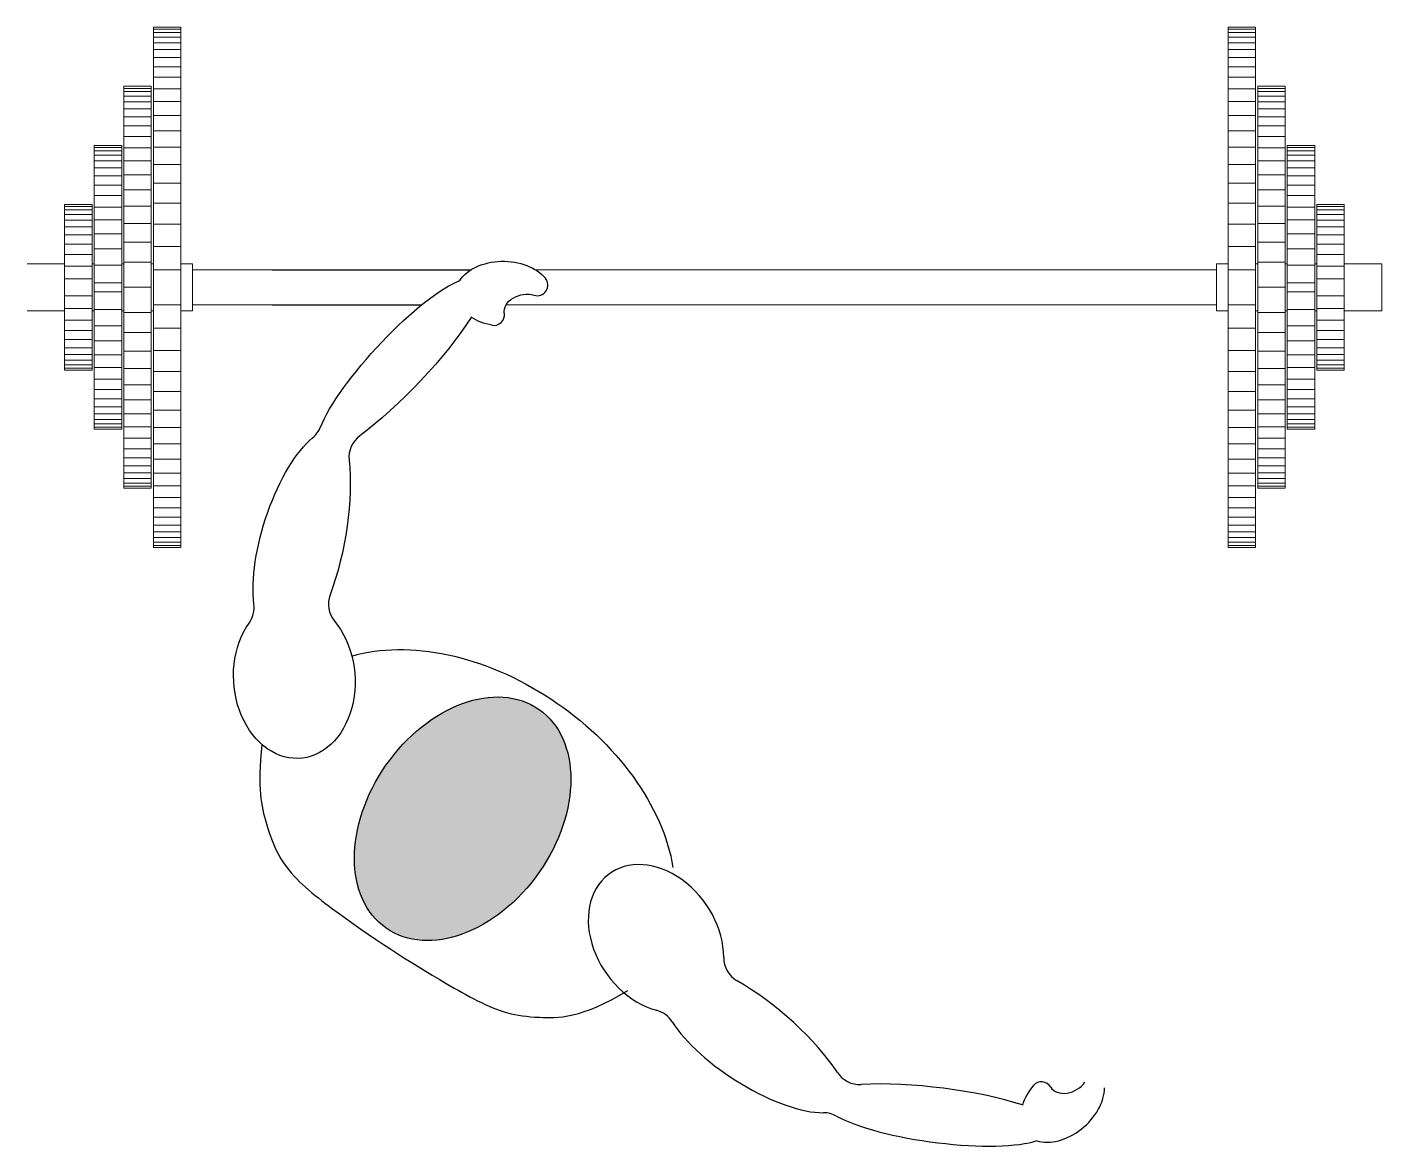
# Model space of a CAD drawing. Header units: metres. Extents: x -525 to 413, y -37 to 272.
# Drawn here: x 41.659 to 42.805, y 50.521 to 51.469 of the extents above; entities that cross this region are included whole.
import ezdxf

# ---------------------------------------------------------------- set-up
doc = ezdxf.new("R2010")
doc.units = ezdxf.units.M
doc.header["$MEASUREMENT"] = 0
doc.layers.get('0').update_dxf_attribs({"color": 254})
doc.layers.add('muebles', color=254, linetype='Continuous', lineweight=5)
doc.layers.add('NOFIJO', color=254, linetype='Continuous')

msp = doc.modelspace()

# ---------------------------------------------------------------- hatches: boundary and pattern name
at = {"linetype": 'Continuous'}
h = msp.add_hatch(color=9, dxfattribs=at)
edge = h.paths.add_edge_path()
edge.add_ellipse((42.0275, 50.7995), major_axis=(-0.0646, -0.0925), ratio=0.700346, start_angle=0, end_angle=360)

# ---------------------------------------------------------------- linework, layer by layer
at = {"color": 9, "linetype": 'Continuous'}
for centre, radius, start, end in [((42.0906, 51.2508), 0.009, 252.436, 39.3293), ((42.0539, 51.2256), 0.009, 259.595, 8.9782), ((41.8865, 51.139), 0.0225, 309.0861, 338.5195), ((41.9539, 51.1052), 0.0225, 126.4726, 186.2284), ((41.9365, 50.981), 0.0225, 159.4373, 219.6724), ((41.8287, 50.9781), 0.0225, 324.4714, 7.2017), ((42.2708, 50.6821), 0.0225, 179.8368, 240.0718), ((42.1857, 50.6158), 0.0225, 32.3074, 75.0377), ((42.3632, 50.5973), 0.0225, 213.2807, 273.0365), ((42.517, 50.5681), 0.009, 30.5309, 139.9141), ((42.3327, 50.5284), 0.0225, 60.9896, 90.423)]:
    msp.add_arc(centre, radius, start, end, dxfattribs=at)
at = {"color": 9, "linetype": 'Continuous', "extrusion": (0, 0, -1)}
for centre, major_axis, ratio, start_param, end_param in [((42.0623, 51.2434), (0.0404, -0.0008), 0.68048, 3.533026, 5.756961), ((41.9726, 51.1838), (0.066, 0.071), 0.233809, 3.678872, 5.840224), ((42.0795, 51.2303), (-0.0166, -0.004), 0.730846, 6.340712, 8.543006), ((41.9726, 51.1838), (0.0737, 0.0772), 0.221383, 0.835905, 2.236055), ((42.0623, 51.2434), (0.0404, -0.0008), 0.68048, 8.088901, 8.590018), ((41.8929, 51.0415), (0.0276, 0.0863), 0.376057, 3.821727, 5.76129), ((41.8929, 51.0415), (0.0185, 0.1014), 0.3457, 0.860123, 2.051551), ((41.8852, 50.9179), (-0.0049, 0.0673), 0.760418, 0.817247, 5.541544), ((42.0364, 50.7932), (-0.1545, 0.108), 0.668353, 6.772108, 8.852252)]:
    msp.add_ellipse(centre, major_axis=major_axis, ratio=ratio, start_param=start_param, end_param=end_param, dxfattribs=at)
at = {"color": 9, "linetype": 'Continuous'}
msp.add_ellipse((42.0275, 50.7995), major_axis=(-0.0646, -0.0925), ratio=0.700346, dxfattribs=at)
for centre, major_axis, ratio, start_param, end_param in [((42.191, 50.6982), (0.039, -0.0551), 0.760418, 0.817247, 5.541544), ((42.2756, 50.6077), (0.0788, -0.0665), 0.3457, 0.860123, 2.051551), ((42.2756, 50.6077), (0.0762, -0.049), 0.376057, 3.821727, 5.76129), ((42.4277, 50.5486), (0.106, -0.0127), 0.221383, 0.835905, 2.236055), ((42.5397, 50.5808), (-0.0153, -0.0075), 0.730846, 6.340712, 8.543006), ((42.5347, 50.5597), (0.0307, 0.0264), 0.68048, 8.088901, 8.590018), ((42.5347, 50.5597), (0.0307, 0.0264), 0.68048, 3.533026, 5.756961), ((42.4277, 50.5486), (0.0961, -0.0128), 0.233809, 3.678872, 5.840224)]:
    msp.add_ellipse(centre, major_axis=major_axis, ratio=ratio, start_param=start_param, end_param=end_param, dxfattribs=at)
msp.add_open_spline([(41.8576, 50.8625), (41.8542, 50.8243), (41.8589, 50.8013), (41.8746, 50.7566), (41.936, 50.708), (41.9996, 50.6677), (42.0582, 50.6349), (42.0929, 50.631), (42.1281, 50.6305), (42.1671, 50.6542)], degree=3, knots=[0.0184162, 0.0184162, 0.0184162, 0.0184162, 0.0807454, 0.1249742, 0.1827895, 0.3115822, 0.3833877, 0.4196443, 0.4709363, 0.4709363, 0.4709363, 0.4709363], dxfattribs=at)
at = {"layer": 'muebles', "color": 9}
for p, q in [((41.766, 51.4689), (41.7893, 51.4689)), ((41.766, 51.4189), (41.766, 51.4689)), ((41.766, 51.4189), (41.766, 51.4689)), ((41.766, 51.4689), (41.7893, 51.4689)), ((41.7893, 51.3689), (41.7893, 51.4689)), ((41.7893, 51.3689), (41.7893, 51.4689)), ((42.698, 51.4689), (42.6748, 51.4689)), ((42.6748, 51.3689), (42.6748, 51.4689)), ((42.698, 51.4189), (42.698, 51.4689)), ((41.766, 51.4671), (41.7893, 51.4671)), ((41.766, 51.4671), (41.7893, 51.4671)), ((41.766, 51.4643), (41.7893, 51.4643)), ((41.766, 51.4643), (41.7893, 51.4643)), ((41.766, 51.4605), (41.7893, 51.4605)), ((41.766, 51.4605), (41.7893, 51.4605)), ((42.698, 51.4671), (42.6748, 51.4671)), ((42.698, 51.4643), (42.6748, 51.4643)), ((42.698, 51.4605), (42.6748, 51.4605)), ((41.766, 51.4557), (41.7893, 51.4557)), ((41.766, 51.4557), (41.7893, 51.4557)), ((41.766, 51.4499), (41.7893, 51.4499)), ((41.766, 51.4499), (41.7893, 51.4499)), ((42.698, 51.4557), (42.6748, 51.4557)), ((42.698, 51.4499), (42.6748, 51.4499)), ((41.766, 51.4431), (41.7893, 51.4431)), ((41.766, 51.4431), (41.7893, 51.4431)), ((41.766, 51.4353), (41.7893, 51.4353)), ((41.766, 51.4353), (41.7893, 51.4353)), ((42.698, 51.4431), (42.6748, 51.4431)), ((42.698, 51.4353), (42.6748, 51.4353)), ((41.766, 51.4265), (41.7893, 51.4265)), ((41.766, 51.4265), (41.7893, 51.4265)), ((42.698, 51.4265), (42.6748, 51.4265)), ((41.741, 51.3689), (41.741, 51.4189)), ((41.741, 51.4189), (41.7643, 51.4189)), ((41.741, 51.3689), (41.741, 51.4189)), ((41.741, 51.4189), (41.7643, 51.4189)), ((41.741, 51.4171), (41.7643, 51.4171)), ((41.741, 51.4171), (41.7643, 51.4171)), ((41.741, 51.4143), (41.7643, 51.4143)), ((41.741, 51.4143), (41.7643, 51.4143)), ((41.7643, 51.3689), (41.7643, 51.4189)), ((41.7643, 51.3689), (41.7643, 51.4189)), ((41.766, 51.3689), (41.766, 51.4189)), ((41.766, 51.3689), (41.766, 51.4189)), ((41.766, 51.4167), (41.7893, 51.4167)), ((41.766, 51.4167), (41.7893, 51.4167)), ((42.698, 51.4167), (42.6748, 51.4167)), ((42.698, 51.3689), (42.698, 51.4189)), ((42.723, 51.4189), (42.6998, 51.4189)), ((42.6998, 51.3689), (42.6998, 51.4189)), ((42.723, 51.4171), (42.6998, 51.4171)), ((42.723, 51.4143), (42.6998, 51.4143)), ((42.723, 51.3689), (42.723, 51.4189)), ((41.741, 51.4105), (41.7643, 51.4105)), ((41.741, 51.4105), (41.7643, 51.4105)), ((41.741, 51.4057), (41.7643, 51.4057)), ((41.741, 51.4057), (41.7643, 51.4057)), ((41.766, 51.4059), (41.7893, 51.4059)), ((41.766, 51.4059), (41.7893, 51.4059)), ((42.698, 51.4059), (42.6748, 51.4059)), ((42.723, 51.4105), (42.6998, 51.4105)), ((42.723, 51.4057), (42.6998, 51.4057)), ((41.741, 51.3999), (41.7643, 51.3999)), ((41.741, 51.3999), (41.7643, 51.3999)), ((41.741, 51.3931), (41.7643, 51.3931)), ((41.741, 51.3931), (41.7643, 51.3931)), ((41.766, 51.3941), (41.7893, 51.3941)), ((41.766, 51.3941), (41.7893, 51.3941)), ((42.698, 51.3941), (42.6748, 51.3941)), ((42.723, 51.3999), (42.6998, 51.3999)), ((42.723, 51.3931), (42.6998, 51.3931)), ((41.741, 51.3853), (41.7643, 51.3853)), ((41.741, 51.3853), (41.7643, 51.3853)), ((41.766, 51.3813), (41.7893, 51.3813)), ((41.766, 51.3813), (41.7893, 51.3813)), ((42.698, 51.3813), (42.6748, 51.3813)), ((42.723, 51.3853), (42.6998, 51.3853)), ((41.716, 51.2489), (41.716, 51.3689)), ((41.716, 51.2489), (41.716, 51.3689)), ((41.716, 51.3689), (41.7393, 51.3689)), ((41.716, 51.3689), (41.7393, 51.3689)), ((41.716, 51.3671), (41.7393, 51.3671)), ((41.716, 51.3671), (41.7393, 51.3671)), ((41.7393, 51.2489), (41.7393, 51.3689)), ((41.7393, 51.2489), (41.7393, 51.3689)), ((41.741, 51.3765), (41.7643, 51.3765)), ((41.741, 51.3765), (41.7643, 51.3765)), ((41.741, 51.2489), (41.741, 51.3689)), ((41.741, 51.2489), (41.741, 51.3689)), ((41.741, 51.3667), (41.7643, 51.3667)), ((41.741, 51.3667), (41.7643, 51.3667)), ((41.7643, 51.2489), (41.7643, 51.3689)), ((41.7643, 51.2489), (41.7643, 51.3689)), ((41.766, 51.2489), (41.766, 51.3689)), ((41.766, 51.2489), (41.766, 51.3689)), ((41.766, 51.3675), (41.7893, 51.3675)), ((41.766, 51.3675), (41.7893, 51.3675)), ((41.7893, 51.2489), (41.7893, 51.3689)), ((41.7893, 51.2489), (41.7893, 51.3689)), ((42.6748, 51.2489), (42.6748, 51.3689)), ((42.698, 51.3675), (42.6748, 51.3675)), ((42.698, 51.2489), (42.698, 51.3689)), ((42.723, 51.3765), (42.6998, 51.3765)), ((42.6998, 51.2489), (42.6998, 51.3689)), ((42.723, 51.3667), (42.6998, 51.3667)), ((42.723, 51.2489), (42.723, 51.3689)), ((42.7248, 51.2489), (42.7248, 51.3689)), ((42.748, 51.3689), (42.7248, 51.3689)), ((42.748, 51.3671), (42.7248, 51.3671)), ((42.748, 51.2489), (42.748, 51.3689)), ((41.716, 51.3643), (41.7393, 51.3643)), ((41.716, 51.3643), (41.7393, 51.3643)), ((41.716, 51.3605), (41.7393, 51.3605)), ((41.716, 51.3605), (41.7393, 51.3605)), ((41.716, 51.3557), (41.7393, 51.3557)), ((41.716, 51.3557), (41.7393, 51.3557)), ((41.741, 51.3559), (41.7643, 51.3559)), ((41.741, 51.3559), (41.7643, 51.3559)), ((42.723, 51.3559), (42.6998, 51.3559)), ((42.748, 51.3643), (42.7248, 51.3643)), ((42.748, 51.3605), (42.7248, 51.3605)), ((42.748, 51.3557), (42.7248, 51.3557)), ((41.716, 51.3499), (41.7393, 51.3499)), ((41.716, 51.3499), (41.7393, 51.3499)), ((41.716, 51.3431), (41.7393, 51.3431)), ((41.716, 51.3431), (41.7393, 51.3431)), ((41.741, 51.3441), (41.7643, 51.3441)), ((41.741, 51.3441), (41.7643, 51.3441)), ((41.766, 51.3527), (41.7893, 51.3527)), ((41.766, 51.3527), (41.7893, 51.3527)), ((42.698, 51.3527), (42.6748, 51.3527)), ((42.723, 51.3441), (42.6998, 51.3441)), ((42.748, 51.3499), (42.7248, 51.3499)), ((42.748, 51.3431), (42.7248, 51.3431)), ((41.716, 51.3353), (41.7393, 51.3353)), ((41.716, 51.3353), (41.7393, 51.3353)), ((41.741, 51.3313), (41.7643, 51.3313)), ((41.741, 51.3313), (41.7643, 51.3313)), ((41.766, 51.3369), (41.7893, 51.3369)), ((41.766, 51.3369), (41.7893, 51.3369)), ((42.698, 51.3369), (42.6748, 51.3369)), ((42.723, 51.3313), (42.6998, 51.3313)), ((42.748, 51.3353), (42.7248, 51.3353)), ((41.716, 51.3265), (41.7393, 51.3265)), ((41.716, 51.3265), (41.7393, 51.3265)), ((41.766, 51.3201), (41.7893, 51.3201)), ((41.766, 51.3201), (41.7893, 51.3201)), ((42.698, 51.3201), (42.6748, 51.3201)), ((42.748, 51.3265), (42.7248, 51.3265)), ((41.691, 51.3189), (41.691, 51.2389)), ((41.691, 51.3189), (41.7143, 51.3189)), ((41.691, 51.3189), (41.691, 51.2389)), ((41.691, 51.3189), (41.7143, 51.3189)), ((41.691, 51.3171), (41.7143, 51.3171)), ((41.691, 51.3171), (41.7143, 51.3171)), ((41.691, 51.3143), (41.7143, 51.3143)), ((41.691, 51.3143), (41.7143, 51.3143)), ((41.691, 51.3105), (41.7143, 51.3105)), ((41.7143, 51.2489), (41.7143, 51.3189)), ((41.7143, 51.2489), (41.7143, 51.3189)), ((41.716, 51.3167), (41.7393, 51.3167)), ((41.716, 51.3167), (41.7393, 51.3167)), ((41.741, 51.3175), (41.7643, 51.3175)), ((41.741, 51.3175), (41.7643, 51.3175)), ((42.723, 51.3175), (42.6998, 51.3175)), ((42.748, 51.3167), (42.7248, 51.3167)), ((42.773, 51.3189), (42.7498, 51.3189)), ((42.7498, 51.2489), (42.7498, 51.3189)), ((42.773, 51.3171), (42.7498, 51.3171)), ((42.773, 51.3143), (42.7498, 51.3143)), ((42.773, 51.3105), (42.7498, 51.3105)), ((42.773, 51.3189), (42.773, 51.2389)), ((41.691, 51.3057), (41.7143, 51.3057)), ((41.691, 51.2999), (41.7143, 51.2999)), ((41.716, 51.3059), (41.7393, 51.3059)), ((41.741, 51.3027), (41.7643, 51.3027)), ((41.766, 51.3023), (41.7893, 51.3023)), ((42.698, 51.3023), (42.6748, 51.3023)), ((42.723, 51.3027), (42.6998, 51.3027)), ((42.748, 51.3059), (42.7248, 51.3059)), ((42.773, 51.3057), (42.7498, 51.3057)), ((42.773, 51.2999), (42.7498, 51.2999)), ((41.691, 51.2931), (41.7143, 51.2931)), ((41.716, 51.2941), (41.7393, 51.2941)), ((41.741, 51.2869), (41.7643, 51.2869)), ((42.723, 51.2869), (42.6998, 51.2869)), ((42.748, 51.2941), (42.7248, 51.2941)), ((42.773, 51.2931), (42.7498, 51.2931)), ((41.691, 51.2853), (41.7143, 51.2853)), ((41.691, 51.2765), (41.7143, 51.2765)), ((41.716, 51.2813), (41.7393, 51.2813)), ((41.766, 51.2835), (41.7893, 51.2835)), ((42.698, 51.2835), (42.6748, 51.2835)), ((42.748, 51.2813), (42.7248, 51.2813)), ((42.773, 51.2853), (42.7498, 51.2853)), ((42.773, 51.2765), (42.7498, 51.2765)), ((41.6593, 51.2687), (41.691, 51.2687)), ((41.6593, 51.2687), (41.691, 51.2687)), ((41.691, 51.2667), (41.7143, 51.2667)), ((41.691, 51.2667), (41.7143, 51.2667)), ((41.7143, 51.2687), (41.716, 51.2687)), ((41.7143, 51.2687), (41.716, 51.2687)), ((41.716, 51.2675), (41.7393, 51.2675)), ((41.716, 51.2675), (41.7393, 51.2675)), ((41.7393, 51.2687), (41.741, 51.2687)), ((41.7393, 51.2687), (41.741, 51.2687)), ((41.741, 51.2701), (41.7643, 51.2701)), ((41.741, 51.2701), (41.7643, 51.2701)), ((41.7643, 51.2687), (41.766, 51.2687)), ((41.7643, 51.2687), (41.766, 51.2687)), ((41.766, 51.2637), (41.7893, 51.2637)), ((41.766, 51.2637), (41.7893, 51.2637)), ((41.7991, 51.2687), (41.7893, 51.2687)), ((41.7991, 51.2687), (41.7893, 51.2687)), ((41.7991, 51.2489), (41.7991, 51.2687)), ((41.7991, 51.2489), (41.7991, 51.2687)), ((41.7991, 51.2637), (42.0346, 51.2637)), ((42.0346, 51.2637), (41.7991, 51.2637)), ((42.0346, 51.2637), (41.7991, 51.2637)), ((42.665, 51.2637), (42.089, 51.2637)), ((42.5976, 51.2637), (42.089, 51.2637)), ((42.089, 51.2637), (42.665, 51.2637)), ((42.089, 51.2637), (42.665, 51.2637)), ((42.665, 51.2687), (42.6748, 51.2687)), ((42.665, 51.2489), (42.665, 51.2687)), ((42.698, 51.2637), (42.6748, 51.2637)), ((42.6998, 51.2687), (42.698, 51.2687)), ((42.723, 51.2701), (42.6998, 51.2701)), ((42.7248, 51.2687), (42.723, 51.2687)), ((42.748, 51.2675), (42.7248, 51.2675)), ((42.7498, 51.2687), (42.748, 51.2687)), ((42.773, 51.2667), (42.7498, 51.2667)), ((42.8048, 51.2687), (42.773, 51.2687)), ((42.8048, 51.2687), (42.8048, 51.2291)), ((41.691, 51.1789), (41.691, 51.2589)), ((41.691, 51.1789), (41.691, 51.2589)), ((41.691, 51.2559), (41.7143, 51.2559)), ((41.691, 51.2559), (41.7143, 51.2559)), ((41.7143, 51.2389), (41.7143, 51.2589)), ((41.7143, 51.2589), (41.7143, 51.2389)), ((41.7143, 51.2389), (41.7143, 51.2589)), ((41.7143, 51.2589), (41.7143, 51.2389)), ((41.716, 51.2527), (41.7393, 51.2527)), ((41.716, 51.2527), (41.7393, 51.2527)), ((42.748, 51.2527), (42.7248, 51.2527)), ((42.7498, 51.2589), (42.7498, 51.2389)), ((42.7498, 51.2389), (42.7498, 51.2589)), ((42.773, 51.2559), (42.7498, 51.2559)), ((42.773, 51.1789), (42.773, 51.2589)), ((42.8048, 51.2389), (42.8048, 51.2589)), ((41.691, 51.2418), (41.7143, 51.2418)), ((41.7143, 51.2489), (41.7143, 51.1789)), ((41.7143, 51.2489), (41.7143, 51.1789)), ((41.716, 51.2489), (41.716, 51.1289)), ((41.716, 51.2489), (41.716, 51.1289)), ((41.716, 51.245), (41.7393, 51.245)), ((41.7393, 51.2489), (41.7393, 51.1289)), ((41.7393, 51.2489), (41.7393, 51.1289)), ((41.741, 51.2489), (41.741, 51.1289)), ((41.741, 51.2489), (41.741, 51.1289)), ((41.741, 51.2489), (41.7643, 51.2489)), ((41.7643, 51.2489), (41.7643, 51.1289)), ((41.7643, 51.2489), (41.7643, 51.1289)), ((41.766, 51.2489), (41.766, 51.1289)), ((41.766, 51.2489), (41.766, 51.1289)), ((41.7893, 51.2489), (41.7893, 51.1289)), ((41.7893, 51.2489), (41.7893, 51.1289)), ((41.7991, 51.2489), (41.7991, 51.2291)), ((41.7991, 51.2489), (41.7991, 51.2291)), ((42.665, 51.2489), (42.665, 51.2291)), ((42.6748, 51.2489), (42.6748, 51.1289)), ((42.698, 51.2489), (42.698, 51.1289)), ((42.6998, 51.2489), (42.6998, 51.1289)), ((42.723, 51.2489), (42.6998, 51.2489)), ((42.723, 51.2489), (42.723, 51.1289)), ((42.7248, 51.2489), (42.7248, 51.1289)), ((42.748, 51.245), (42.7248, 51.245)), ((42.748, 51.2489), (42.748, 51.1289)), ((42.7498, 51.2489), (42.7498, 51.1789)), ((42.773, 51.2418), (42.7498, 51.2418)), ((41.6593, 51.2291), (41.691, 51.2291)), ((41.6593, 51.2291), (41.691, 51.2291)), ((41.691, 51.231), (41.7143, 51.231)), ((41.7143, 51.2291), (41.716, 51.2291)), ((41.716, 51.2302), (41.7393, 51.2302)), ((41.7393, 51.2291), (41.741, 51.2291)), ((41.7643, 51.2291), (41.766, 51.2291)), ((41.766, 51.234), (41.7893, 51.234)), ((41.766, 51.234), (41.7893, 51.234)), ((41.7991, 51.2291), (41.7893, 51.2291)), ((41.7991, 51.2291), (41.7893, 51.2291)), ((41.9929, 51.2341), (41.7991, 51.2341)), ((41.9929, 51.2341), (41.7991, 51.2341)), ((42.5976, 51.2341), (42.0644, 51.2341)), ((42.5976, 51.2341), (42.0644, 51.2341)), ((42.0644, 51.2341), (42.665, 51.2341)), ((42.0644, 51.2341), (42.665, 51.2341)), ((42.665, 51.2291), (42.6748, 51.2291)), ((42.698, 51.234), (42.6748, 51.234)), ((42.6998, 51.2291), (42.698, 51.2291)), ((42.7248, 51.2291), (42.723, 51.2291)), ((42.748, 51.2302), (42.7248, 51.2302)), ((42.7498, 51.2291), (42.748, 51.2291)), ((42.773, 51.231), (42.7498, 51.231)), ((42.8048, 51.2291), (42.773, 51.2291)), ((41.691, 51.2212), (41.7143, 51.2212)), ((41.741, 51.2276), (41.7643, 51.2276)), ((42.723, 51.2276), (42.6998, 51.2276)), ((42.773, 51.2212), (42.7498, 51.2212)), ((41.691, 51.2124), (41.7143, 51.2124)), ((41.716, 51.2164), (41.7393, 51.2164)), ((41.741, 51.2108), (41.7643, 51.2108)), ((41.766, 51.2142), (41.7893, 51.2142)), ((42.698, 51.2142), (42.6748, 51.2142)), ((42.723, 51.2108), (42.6998, 51.2108)), ((42.748, 51.2164), (42.7248, 51.2164)), ((42.773, 51.2124), (42.7498, 51.2124)), ((41.691, 51.2046), (41.7143, 51.2046)), ((41.691, 51.1978), (41.7143, 51.1978)), ((41.691, 51.1978), (41.7143, 51.1978)), ((41.716, 51.2036), (41.7393, 51.2036)), ((41.741, 51.195), (41.7643, 51.195)), ((41.741, 51.195), (41.7643, 51.195)), ((41.766, 51.1954), (41.7893, 51.1954)), ((41.766, 51.1954), (41.7893, 51.1954)), ((42.698, 51.1954), (42.6748, 51.1954)), ((42.723, 51.195), (42.6998, 51.195)), ((42.748, 51.2036), (42.7248, 51.2036)), ((42.773, 51.2046), (42.7498, 51.2046)), ((42.773, 51.1978), (42.7498, 51.1978)), ((41.691, 51.192), (41.7143, 51.192)), ((41.691, 51.192), (41.7143, 51.192)), ((41.691, 51.1872), (41.7143, 51.1872)), ((41.691, 51.1872), (41.7143, 51.1872)), ((41.691, 51.1834), (41.7143, 51.1834)), ((41.691, 51.1834), (41.7143, 51.1834)), ((41.716, 51.1918), (41.7393, 51.1918)), ((41.716, 51.1918), (41.7393, 51.1918)), ((42.748, 51.1918), (42.7248, 51.1918)), ((42.773, 51.192), (42.7498, 51.192)), ((42.773, 51.1872), (42.7498, 51.1872)), ((42.773, 51.1834), (42.7498, 51.1834)), ((41.691, 51.1806), (41.7143, 51.1806)), ((41.691, 51.1806), (41.7143, 51.1806)), ((41.691, 51.1789), (41.7143, 51.1789)), ((41.691, 51.1789), (41.7143, 51.1789)), ((41.716, 51.181), (41.7393, 51.181)), ((41.716, 51.181), (41.7393, 51.181)), ((41.716, 51.1712), (41.7393, 51.1712)), ((41.716, 51.1712), (41.7393, 51.1712)), ((41.741, 51.1802), (41.7643, 51.1802)), ((41.741, 51.1802), (41.7643, 51.1802)), ((41.766, 51.1776), (41.7893, 51.1776)), ((41.766, 51.1776), (41.7893, 51.1776)), ((42.698, 51.1776), (42.6748, 51.1776)), ((42.723, 51.1802), (42.6998, 51.1802)), ((42.748, 51.181), (42.7248, 51.181)), ((42.748, 51.1712), (42.7248, 51.1712)), ((42.773, 51.1806), (42.7498, 51.1806)), ((42.773, 51.1789), (42.7498, 51.1789)), ((41.716, 51.1624), (41.7393, 51.1624)), ((41.716, 51.1624), (41.7393, 51.1624)), ((41.741, 51.1664), (41.7643, 51.1664)), ((41.741, 51.1664), (41.7643, 51.1664)), ((41.766, 51.1608), (41.7893, 51.1608)), ((41.766, 51.1608), (41.7893, 51.1608)), ((42.698, 51.1608), (42.6748, 51.1608)), ((42.723, 51.1664), (42.6998, 51.1664)), ((42.748, 51.1624), (42.7248, 51.1624)), ((41.716, 51.1546), (41.7393, 51.1546)), ((41.716, 51.1546), (41.7393, 51.1546)), ((41.741, 51.1536), (41.7643, 51.1536)), ((41.741, 51.1536), (41.7643, 51.1536)), ((42.723, 51.1536), (42.6998, 51.1536)), ((42.748, 51.1546), (42.7248, 51.1546)), ((41.716, 51.1478), (41.7393, 51.1478)), ((41.716, 51.1478), (41.7393, 51.1478)), ((41.716, 51.142), (41.7393, 51.142)), ((41.716, 51.142), (41.7393, 51.142)), ((41.716, 51.1372), (41.7393, 51.1372)), ((41.716, 51.1372), (41.7393, 51.1372)), ((41.741, 51.1418), (41.7643, 51.1418)), ((41.741, 51.1418), (41.7643, 51.1418)), ((41.766, 51.145), (41.7893, 51.145)), ((41.766, 51.145), (41.7893, 51.145)), ((42.698, 51.145), (42.6748, 51.145)), ((42.723, 51.1418), (42.6998, 51.1418)), ((42.748, 51.1478), (42.7248, 51.1478)), ((42.748, 51.142), (42.7248, 51.142)), ((42.748, 51.1372), (42.7248, 51.1372)), ((41.716, 51.1334), (41.7393, 51.1334)), ((41.716, 51.1334), (41.7393, 51.1334)), ((41.716, 51.1306), (41.7393, 51.1306)), ((41.716, 51.1306), (41.7393, 51.1306)), ((41.716, 51.1289), (41.7393, 51.1289)), ((41.716, 51.1289), (41.7393, 51.1289)), ((41.741, 51.131), (41.7643, 51.131)), ((41.741, 51.131), (41.7643, 51.131)), ((41.741, 51.1289), (41.741, 51.0789)), ((41.741, 51.1289), (41.741, 51.0789)), ((41.7643, 51.1289), (41.7643, 51.0789)), ((41.7643, 51.1289), (41.7643, 51.0789)), ((41.766, 51.1302), (41.7893, 51.1302)), ((41.766, 51.1302), (41.7893, 51.1302)), ((41.766, 51.1289), (41.766, 51.0789)), ((41.766, 51.1289), (41.766, 51.0789)), ((41.7893, 51.1289), (41.7893, 51.0289)), ((41.7893, 51.1289), (41.7893, 51.0289)), ((42.698, 51.1302), (42.6748, 51.1302)), ((42.6748, 51.1289), (42.6748, 51.0289)), ((42.698, 51.1289), (42.698, 51.0789)), ((42.723, 51.131), (42.6998, 51.131)), ((42.6998, 51.1289), (42.6998, 51.0789)), ((42.723, 51.1289), (42.723, 51.0789)), ((42.748, 51.1334), (42.7248, 51.1334)), ((42.748, 51.1306), (42.7248, 51.1306)), ((42.748, 51.1289), (42.7248, 51.1289)), ((41.741, 51.1212), (41.7643, 51.1212)), ((41.741, 51.1212), (41.7643, 51.1212)), ((41.766, 51.1164), (41.7893, 51.1164)), ((41.766, 51.1164), (41.7893, 51.1164)), ((42.698, 51.1164), (42.6748, 51.1164)), ((42.723, 51.1212), (42.6998, 51.1212)), ((41.741, 51.1124), (41.7643, 51.1124)), ((41.741, 51.1124), (41.7643, 51.1124)), ((41.741, 51.1046), (41.7643, 51.1046)), ((41.741, 51.1046), (41.7643, 51.1046)), ((41.766, 51.1036), (41.7893, 51.1036)), ((41.766, 51.1036), (41.7893, 51.1036)), ((42.698, 51.1036), (42.6748, 51.1036)), ((42.723, 51.1124), (42.6998, 51.1124)), ((42.723, 51.1046), (42.6998, 51.1046)), ((41.741, 51.0978), (41.7643, 51.0978)), ((41.741, 51.0978), (41.7643, 51.0978)), ((41.741, 51.092), (41.7643, 51.092)), ((41.741, 51.092), (41.7643, 51.092)), ((41.766, 51.0918), (41.7893, 51.0918)), ((41.766, 51.0918), (41.7893, 51.0918)), ((42.698, 51.0918), (42.6748, 51.0918)), ((42.723, 51.0978), (42.6998, 51.0978)), ((42.723, 51.092), (42.6998, 51.092)), ((41.741, 51.0872), (41.7643, 51.0872)), ((41.741, 51.0872), (41.7643, 51.0872)), ((41.741, 51.0834), (41.7643, 51.0834)), ((41.741, 51.0834), (41.7643, 51.0834)), ((41.741, 51.0806), (41.7643, 51.0806)), ((41.741, 51.0806), (41.7643, 51.0806)), ((41.766, 51.081), (41.7893, 51.081)), ((41.766, 51.081), (41.7893, 51.081)), ((42.698, 51.081), (42.6748, 51.081)), ((42.723, 51.0872), (42.6998, 51.0872)), ((42.723, 51.0834), (42.6998, 51.0834)), ((42.723, 51.0806), (42.6998, 51.0806)), ((41.741, 51.0789), (41.7643, 51.0789)), ((41.741, 51.0789), (41.7643, 51.0789)), ((41.766, 51.0789), (41.766, 51.0289)), ((41.766, 51.0789), (41.766, 51.0289)), ((41.766, 51.0712), (41.7893, 51.0712)), ((41.766, 51.0712), (41.7893, 51.0712)), ((42.698, 51.0712), (42.6748, 51.0712)), ((42.698, 51.0789), (42.698, 51.0289)), ((42.723, 51.0789), (42.6998, 51.0789)), ((41.766, 51.0624), (41.7893, 51.0624)), ((41.766, 51.0624), (41.7893, 51.0624)), ((42.698, 51.0624), (42.6748, 51.0624)), ((41.766, 51.0546), (41.7893, 51.0546)), ((41.766, 51.0546), (41.7893, 51.0546)), ((41.766, 51.0478), (41.7893, 51.0478)), ((41.766, 51.0478), (41.7893, 51.0478)), ((42.698, 51.0546), (42.6748, 51.0546)), ((42.698, 51.0478), (42.6748, 51.0478)), ((41.766, 51.042), (41.7893, 51.042)), ((41.766, 51.042), (41.7893, 51.042)), ((41.766, 51.0372), (41.7893, 51.0372)), ((41.766, 51.0372), (41.7893, 51.0372)), ((42.698, 51.042), (42.6748, 51.042)), ((42.698, 51.0372), (42.6748, 51.0372)), ((41.766, 51.0334), (41.7893, 51.0334)), ((41.766, 51.0334), (41.7893, 51.0334)), ((41.766, 51.0306), (41.7893, 51.0306)), ((41.766, 51.0306), (41.7893, 51.0306)), ((41.766, 51.0289), (41.7893, 51.0289)), ((41.766, 51.0289), (41.7893, 51.0289)), ((42.698, 51.0334), (42.6748, 51.0334)), ((42.698, 51.0306), (42.6748, 51.0306)), ((42.698, 51.0289), (42.6748, 51.0289))]:
    msp.add_line(p, q, dxfattribs=at)
at = {"layer": 'NOFIJO', "color": 9}
for p, q in [((41.8664, 51.2637), (42.0346, 51.2637)), ((41.8664, 51.2341), (41.9929, 51.2341)), ((41.8664, 51.2341), (41.9929, 51.2341))]:
    msp.add_line(p, q, dxfattribs=at)

doc.saveas('drawing.dxf')
